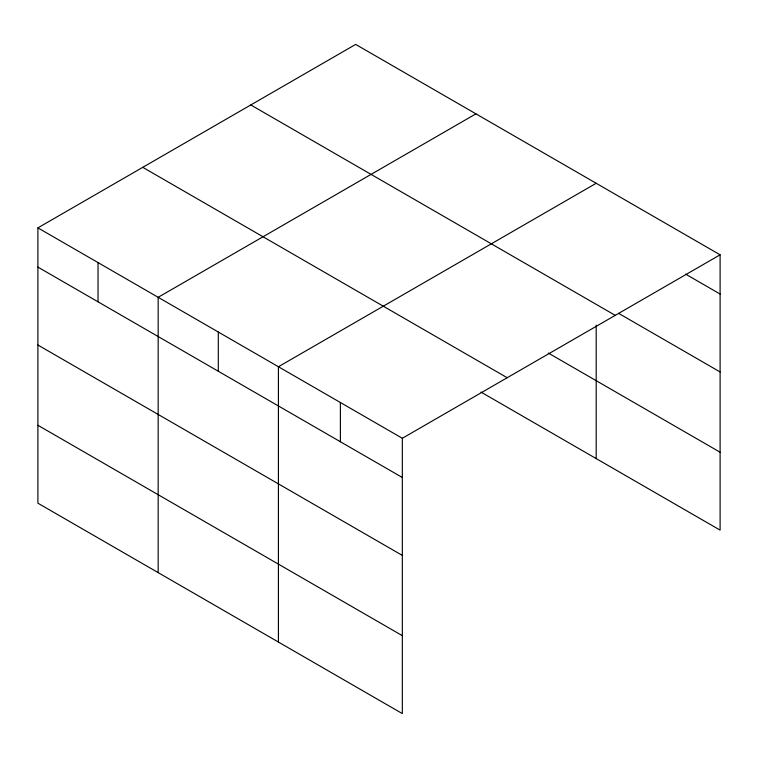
<?xml version="1.0" encoding="UTF-8"?>
<svg xmlns="http://www.w3.org/2000/svg" width="758" height="758" viewBox="0 0 758 758"><rect width="100%" height="100%" fill="white"/><g stroke="black" fill="none" stroke-linecap="round" stroke-linejoin="round"><path stroke-width="1.14" d="M402.327 555.415L402.327 438.276L37.9 227.874L37.9 503.189L402.327 713.591L402.327 555.415L37.9 345.013M481.027 392.104L720.1 530.126L720.1 254.811L355.673 44.409L37.9 227.874M475.929 113.842L158.166 297.307L158.166 572.622M596.195 183.275L278.423 366.739L278.423 642.054M402.327 438.276L720.1 254.811M685.573 274.102L720.1 294.038M618.537 313.31L720.1 371.951M250.803 104.955L615.24 315.356M548.29 353.029L720.1 452.223M142.76 167.328L507.197 377.73M37.9 267.1L402.327 477.502M37.9 425.276L402.327 635.678M596.195 325.201L596.195 458.59M340.38 402.507L340.38 441.734M218.295 332.023L218.295 371.249M98.028 262.59L98.028 301.817"/></g></svg>
